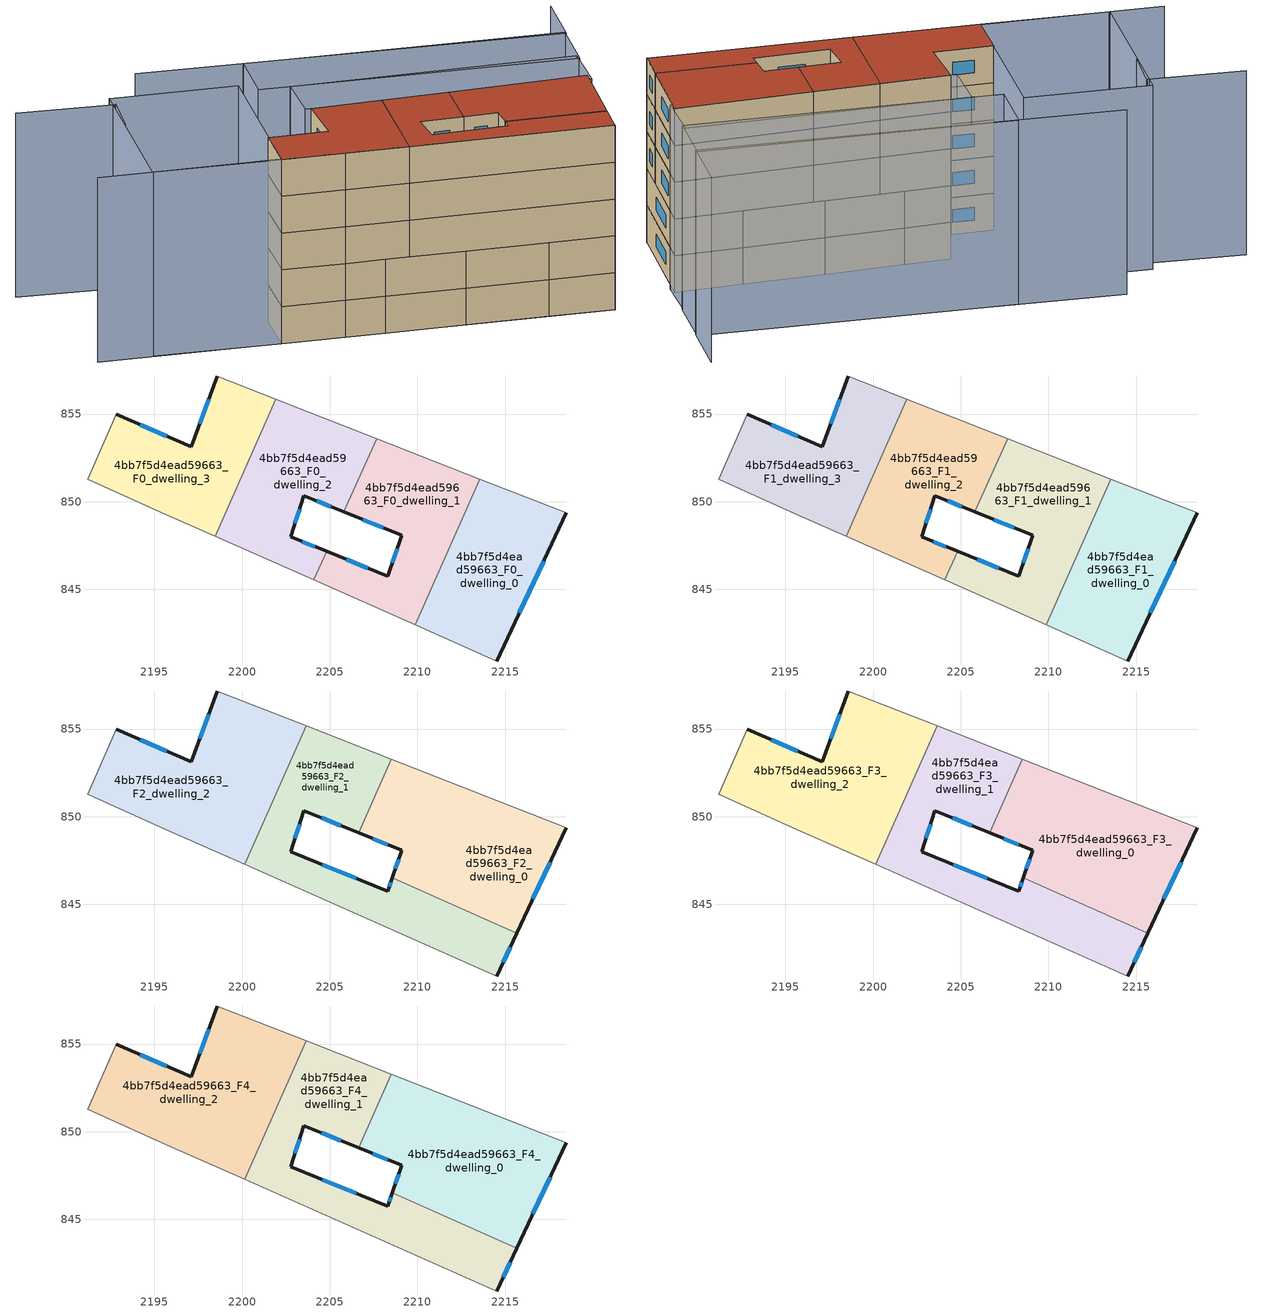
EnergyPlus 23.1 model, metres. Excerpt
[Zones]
4bb7f5d4ead59663_F0_dwelling_0
 floor ground (EU_floor_Construction): 2218.48,849.36 2214.52,840.92 2209.88,842.98 2213.56,851.29 z0
 wall outside (EU_wall_Construction): 2214.52,840.92 2218.48,849.36 z0:3
 wall to 4bb7f5d4ead59663_F0_dwelling_1 (EU_wall_Construction): 2213.56,851.29 2209.88,842.98 z0:3
 wall adiabatic (EU_wall_Construction): 2218.48,849.36 2213.56,851.29 / 2209.88,842.98 2214.52,840.92 z0:3
 window (EU_Window_Construction): 2215.81,843.66 2217.2,846.62 z0.98:2.02
4bb7f5d4ead59663_F0_dwelling_1
 floor ground (EU_floor_Construction): 2213.56,851.29 2209.88,842.98 2204.09,845.54 2204.81,847.17 2208.29,845.76 2209.11,848.08 2205.81,849.42 2207.66,853.61 z0
 wall outside (EU_wall_Construction): 2205.81,849.42 2209.11,848.08 2208.29,845.76 2204.81,847.17 z0:3
 wall to 4bb7f5d4ead59663_F0_dwelling_2 (EU_wall_Construction): 2204.81,847.17 2204.09,845.54 / 2207.66,853.61 2205.81,849.42 z0:3
 wall adiabatic (EU_wall_Construction): 2213.56,851.29 2207.66,853.61 / 2204.09,845.54 2209.88,842.98 z0:3
 window (EU_Window_Construction): 2207.16,846.22 2205.94,846.71 / 2208.85,847.33 2208.56,846.51 / 2206.88,848.98 2208.04,848.52 z0.98:2.02
4bb7f5d4ead59663_F0_dwelling_2
 floor ground (EU_floor_Construction): 2207.66,853.61 2205.81,849.42 2203.52,850.35 2202.76,848 2204.81,847.17 2204.09,845.54 2198.47,848.03 2201.93,855.86 z0
 wall outside (EU_wall_Construction): 2204.81,847.17 2202.76,848 2203.52,850.35 2205.81,849.42 z0:3
 wall adiabatic (EU_wall_Construction): 2198.47,848.03 2204.09,845.54 / 2207.66,853.61 2201.93,855.86 z0:3
 wall to 4bb7f5d4ead59663_F0_dwelling_3 (EU_wall_Construction): 2201.93,855.86 2198.47,848.03 z0:3
 window (EU_Window_Construction): 2203.01,848.76 2203.28,849.59 / 2204.15,847.44 2203.43,847.73 / 2204.27,850.05 2205.07,849.72 z0.98:2.02
4bb7f5d4ead59663_F0_dwelling_3
 floor ground (EU_floor_Construction): 2201.93,855.86 2198.47,848.03 2195.67,849.27 2191.2,851.29 2192.81,854.99 2197.09,853.13 2198.58,857.17 z0
 wall outside (EU_wall_Construction): 2198.58,857.17 2197.09,853.13 2192.81,854.99 z0:3
 wall adiabatic (EU_wall_Construction): 2201.93,855.86 2198.58,857.17 / 2192.81,854.99 2191.2,851.29 2195.67,849.27 2198.47,848.03 z0:3
 window (EU_Window_Construction): 2195.7,853.74 2194.2,854.39 / 2198.1,855.86 2197.58,854.44 z0.98:2.02
4bb7f5d4ead59663_F1_dwelling_0
 floor to 4bb7f5d4ead59663_F0_dwelling_0 (EU_floor_Construction): 2218.48,849.36 2214.52,840.92 2209.88,842.98 2213.56,851.29 z3
 wall outside (EU_wall_Construction): 2214.52,840.92 2218.48,849.36 z3:6
 wall to 4bb7f5d4ead59663_F1_dwelling_1 (EU_wall_Construction): 2213.56,851.29 2209.88,842.98 z3:6
 wall adiabatic (EU_wall_Construction): 2218.48,849.36 2213.56,851.29 / 2209.88,842.98 2214.52,840.92 z3:6
 window (EU_Window_Construction): 2215.81,843.66 2217.2,846.62 z3.98:5.02
4bb7f5d4ead59663_F1_dwelling_1
 floor to 4bb7f5d4ead59663_F0_dwelling_1 (EU_floor_Construction): 2213.56,851.29 2209.88,842.98 2204.09,845.54 2204.81,847.17 2208.29,845.76 2209.11,848.08 2205.81,849.42 2207.66,853.61 z3
 wall outside (EU_wall_Construction): 2205.81,849.42 2209.11,848.08 2208.29,845.76 2204.81,847.17 z3:6
 wall to 4bb7f5d4ead59663_F1_dwelling_2 (EU_wall_Construction): 2204.81,847.17 2204.09,845.54 / 2207.66,853.61 2205.81,849.42 z3:6
 wall adiabatic (EU_wall_Construction): 2213.56,851.29 2207.66,853.61 / 2204.09,845.54 2209.88,842.98 z3:6
 window (EU_Window_Construction): 2207.16,846.22 2205.94,846.71 / 2208.85,847.33 2208.56,846.51 / 2206.88,848.98 2208.04,848.52 z3.98:5.02
4bb7f5d4ead59663_F1_dwelling_2
 floor to 4bb7f5d4ead59663_F0_dwelling_2 (EU_floor_Construction): 2207.66,853.61 2205.81,849.42 2203.52,850.35 2202.76,848 2204.81,847.17 2204.09,845.54 2198.47,848.03 2201.93,855.86 z3
 wall outside (EU_wall_Construction): 2204.81,847.17 2202.76,848 2203.52,850.35 2205.81,849.42 z3:6
 wall adiabatic (EU_wall_Construction): 2198.47,848.03 2204.09,845.54 / 2207.66,853.61 2201.93,855.86 z3:6
 wall to 4bb7f5d4ead59663_F1_dwelling_3 (EU_wall_Construction): 2201.93,855.86 2198.47,848.03 z3:6
 window (EU_Window_Construction): 2203.01,848.76 2203.28,849.59 / 2204.15,847.44 2203.43,847.73 / 2204.27,850.05 2205.07,849.72 z3.98:5.02
4bb7f5d4ead59663_F1_dwelling_3
 floor to 4bb7f5d4ead59663_F0_dwelling_3 (EU_floor_Construction): 2201.93,855.86 2198.47,848.03 2195.67,849.27 2191.2,851.29 2192.81,854.99 2197.09,853.13 2198.58,857.17 z3
 wall outside (EU_wall_Construction): 2198.58,857.17 2197.09,853.13 2192.81,854.99 z3:6
 wall adiabatic (EU_wall_Construction): 2201.93,855.86 2198.58,857.17 / 2192.81,854.99 2191.2,851.29 2195.67,849.27 2198.47,848.03 z3:6
 window (EU_Window_Construction): 2195.7,853.74 2194.2,854.39 / 2198.1,855.86 2197.58,854.44 z3.98:5.02
4bb7f5d4ead59663_F2_dwelling_0
 floor to 4bb7f5d4ead59663_F1_dwelling_0 (EU_floor_Construction): 2218.48,849.36 2215.67,843.37 2210.97,845.45 2213.56,851.29 z6
 floor to 4bb7f5d4ead59663_F1_dwelling_1 (EU_floor_Construction): 2213.56,851.29 2210.97,845.45 2208.56,846.52 2209.11,848.08 2206.64,849.08 2208.5,853.28 z6
 wall outside (EU_wall_Construction): 2206.64,849.08 2209.11,848.08 2208.56,846.52 / 2215.67,843.37 2218.48,849.36 z6:9
 wall to 4bb7f5d4ead59663_F2_dwelling_1 (EU_wall_Construction): 2208.56,846.52 2215.67,843.37 / 2208.5,853.28 2206.64,849.08 z6:9
 wall adiabatic (EU_wall_Construction): 2218.48,849.36 2208.5,853.28 z6:9
 window (EU_Window_Construction): 2208.93,847.57 2208.74,847.02 / 2207.44,848.76 2208.31,848.41 / 2216.59,845.32 2217.57,847.41 z6.98:8.02
4bb7f5d4ead59663_F2_dwelling_1
 floor to 4bb7f5d4ead59663_F1_dwelling_1 (EU_floor_Construction): 2210.97,845.45 2209.88,842.98 2204.09,845.54 2204.81,847.17 2208.29,845.76 2208.56,846.52 z6; 2208.5,853.28 2206.64,849.08 2205.81,849.42 2207.66,853.61 z6
 floor to 4bb7f5d4ead59663_F1_dwelling_0 (EU_floor_Construction): 2215.67,843.37 2214.52,840.92 2209.88,842.98 2210.97,845.45 z6
 floor to 4bb7f5d4ead59663_F1_dwelling_2 (EU_floor_Construction): 2207.66,853.61 2205.81,849.42 2203.52,850.35 2202.76,848 2204.81,847.17 2204.09,845.54 2200.16,847.28 2203.65,855.18 z6
 wall outside (EU_wall_Construction): 2208.56,846.52 2208.29,845.76 2202.76,848 2203.52,850.35 2206.64,849.08 / 2214.52,840.92 2215.67,843.37 z6:9
 wall adiabatic (EU_wall_Construction): 2200.16,847.28 2214.52,840.92 / 2208.5,853.28 2203.66,855.18 z6:9
 wall to 4bb7f5d4ead59663_F2_dwelling_2 (EU_wall_Construction): 2203.66,855.18 2200.16,847.28 z6:9
 window (EU_Window_Construction): 2204.54,849.94 2205.63,849.5 / 2203.01,848.76 2203.28,849.59 / 2206.49,846.49 2204.56,847.27 / 2208.47,846.27 2208.38,846.01 / 2214.9,841.72 2215.3,842.57 z6.98:8.02
4bb7f5d4ead59663_F2_dwelling_2
 floor to 4bb7f5d4ead59663_F1_dwelling_2 (EU_floor_Construction): 2203.65,855.18 2200.16,847.28 2198.47,848.03 2201.93,855.86 z6
 floor to 4bb7f5d4ead59663_F1_dwelling_3 (EU_floor_Construction): 2201.93,855.86 2198.47,848.03 2195.67,849.27 2191.2,851.29 2192.81,854.99 2197.09,853.13 2198.58,857.17 z6
 wall outside (EU_wall_Construction): 2198.58,857.17 2197.09,853.13 2192.81,854.99 z6:9
 wall adiabatic (EU_wall_Construction): 2192.81,854.99 2191.2,851.29 2195.67,849.27 2200.16,847.28 / 2203.66,855.18 2198.58,857.17 z6:9
 window (EU_Window_Construction): 2195.7,853.74 2194.2,854.39 / 2198.1,855.86 2197.58,854.44 z6.98:8.02
4bb7f5d4ead59663_F3_dwelling_0
 floor to 4bb7f5d4ead59663_F2_dwelling_0 (EU_floor_Construction): 2218.48,849.36 2215.67,843.37 2208.56,846.52 2209.11,848.08 2206.64,849.08 2208.5,853.28 z9
 wall outside (EU_wall_Construction): 2206.64,849.08 2209.11,848.08 2208.56,846.52 / 2215.67,843.37 2218.48,849.36 z9:12
 wall to 4bb7f5d4ead59663_F3_dwelling_1 (EU_wall_Construction): 2208.56,846.52 2215.67,843.37 / 2208.5,853.28 2206.64,849.08 z9:12
 wall adiabatic (EU_wall_Construction): 2218.48,849.36 2208.5,853.28 z9:12
 window (EU_Window_Construction): 2208.93,847.57 2208.74,847.02 / 2207.44,848.76 2208.31,848.41 / 2216.59,845.32 2217.57,847.41 z9.98:11.02
4bb7f5d4ead59663_F3_dwelling_1
 floor to 4bb7f5d4ead59663_F2_dwelling_1 (EU_floor_Construction): 2208.5,853.28 2206.64,849.08 2203.52,850.35 2202.76,848 2208.29,845.76 2208.56,846.52 2215.67,843.37 2214.52,840.92 2200.16,847.28 2203.66,855.18 z9
 wall outside (EU_wall_Construction): 2208.56,846.52 2208.29,845.76 2202.76,848 2203.52,850.35 2206.64,849.08 / 2214.52,840.92 2215.67,843.37 z9:12
 wall adiabatic (EU_wall_Construction): 2200.16,847.28 2214.52,840.92 / 2208.5,853.28 2203.66,855.18 z9:12
 wall to 4bb7f5d4ead59663_F3_dwelling_2 (EU_wall_Construction): 2203.66,855.18 2200.16,847.28 z9:12
 window (EU_Window_Construction): 2204.54,849.94 2205.63,849.5 / 2203.01,848.76 2203.28,849.59 / 2206.49,846.49 2204.56,847.27 / 2208.47,846.27 2208.38,846.01 / 2214.9,841.72 2215.3,842.57 z9.98:11.02
4bb7f5d4ead59663_F3_dwelling_2
 floor to 4bb7f5d4ead59663_F2_dwelling_2 (EU_floor_Construction): 2203.66,855.18 2200.16,847.28 2195.67,849.27 2191.2,851.29 2192.81,854.99 2197.09,853.13 2198.58,857.17 z9
 wall outside (EU_wall_Construction): 2198.58,857.17 2197.09,853.13 2192.81,854.99 z9:12
 wall adiabatic (EU_wall_Construction): 2192.81,854.99 2191.2,851.29 2195.67,849.27 2200.16,847.28 / 2203.66,855.18 2198.58,857.17 z9:12
 window (EU_Window_Construction): 2195.7,853.74 2194.2,854.39 / 2198.1,855.86 2197.58,854.44 z9.98:11.02
4bb7f5d4ead59663_F4_dwelling_0
 floor to 4bb7f5d4ead59663_F3_dwelling_0 (EU_floor_Construction): 2218.48,849.36 2215.67,843.37 2208.56,846.52 2209.11,848.08 2206.64,849.08 2208.5,853.28 z12
 wall outside (EU_wall_Construction): 2206.64,849.08 2209.11,848.08 2208.56,846.52 / 2215.67,843.37 2218.48,849.36 z12:15
 wall to 4bb7f5d4ead59663_F4_dwelling_1 (EU_wall_Construction): 2208.56,846.52 2215.67,843.37 / 2208.5,853.28 2206.64,849.08 z12:15
 wall adiabatic (EU_wall_Construction): 2218.48,849.36 2208.5,853.28 z12:15
 window (EU_Window_Construction): 2208.93,847.57 2208.74,847.02 / 2207.44,848.76 2208.31,848.41 / 2216.59,845.32 2217.57,847.41 z12.98:14.02
 roof outside (EU_roof_Construction): 2215.67,843.37 2218.48,849.36 2208.5,853.28 2206.64,849.08 2209.11,848.08 2208.56,846.52 z15
4bb7f5d4ead59663_F4_dwelling_1
 floor to 4bb7f5d4ead59663_F3_dwelling_1 (EU_floor_Construction): 2208.5,853.28 2206.64,849.08 2203.52,850.35 2202.76,848 2208.29,845.76 2208.56,846.52 2215.67,843.37 2214.52,840.92 2200.16,847.28 2203.66,855.18 z12
 wall outside (EU_wall_Construction): 2208.56,846.52 2208.29,845.76 2202.76,848 2203.52,850.35 2206.64,849.08 / 2214.52,840.92 2215.67,843.37 z12:15
 wall adiabatic (EU_wall_Construction): 2200.16,847.28 2214.52,840.92 / 2208.5,853.28 2203.66,855.18 z12:15
 wall to 4bb7f5d4ead59663_F4_dwelling_2 (EU_wall_Construction): 2203.66,855.18 2200.16,847.28 z12:15
 window (EU_Window_Construction): 2204.54,849.94 2205.63,849.5 / 2203.01,848.76 2203.28,849.59 / 2206.49,846.49 2204.56,847.27 / 2208.47,846.27 2208.38,846.01 / 2214.9,841.72 2215.3,842.57 z12.98:14.02
 roof outside (EU_roof_Construction): 2214.52,840.92 2215.67,843.37 2208.56,846.52 2208.29,845.76 2202.76,848 2203.52,850.35 2206.64,849.08 2208.5,853.28 2203.66,855.18 2200.16,847.28 z15
4bb7f5d4ead59663_F4_dwelling_2
 floor to 4bb7f5d4ead59663_F3_dwelling_2 (EU_floor_Construction): 2203.66,855.18 2200.16,847.28 2195.67,849.27 2191.2,851.29 2192.81,854.99 2197.09,853.13 2198.58,857.17 z12
 wall outside (EU_wall_Construction): 2198.58,857.17 2197.09,853.13 2192.81,854.99 z12:15
 wall adiabatic (EU_wall_Construction): 2192.81,854.99 2191.2,851.29 2195.67,849.27 2200.16,847.28 / 2203.66,855.18 2198.58,857.17 z12:15
 window (EU_Window_Construction): 2195.7,853.74 2194.2,854.39 / 2198.1,855.86 2197.58,854.44 z12.98:14.02
 roof outside (EU_roof_Construction): 2200.16,847.28 2203.66,855.18 2198.58,857.17 2197.09,853.13 2192.81,854.99 2191.2,851.29 2195.67,849.27 z15
shading: 2178.4,857.06 2214.52,840.92 / 2224.05,860.89 2221.89,856.27 / 2221.89,856.27 2192.15,870.18 / 2187.67,866.78 2185.93,863.44 / 2187.48,866.75 2180.79,870.03 / 2199.83,861.29 2220.05,852.61 / 2220.05,852.61 2218.36,848.68 / 2218.36,848.68 2198.15,857.36 / 2198.15,857.36 2199.83,861.29 / 2191.2,851.29 2182.2,855.36 / 2182.2,855.36 2187.85,867.83 / 2187.85,867.83 2196.84,863.76 / 2196.84,863.76 2191.2,851.29 / 2199.61,866.69 2221.93,856.5 / 2221.93,856.5 2219.93,852.11 / 2219.93,852.11 2197.61,862.3 / 2197.61,862.3 2199.61,866.69 z0:15
[Building]
EU S2 Campaign: North Axis=0; Terrain=City; Solar Distribution=FullExterior
[Site:Location]
Bologna: Latitude=44.5; Longitude=11.25; Time Zone=1; Elevation=37
[SizingPeriod:WeatherFileDays]
AnnualSizingPeriod: Begin Month=1; Begin Day of Month=1; End Month=12; End Day of Month=31; Day of Week for Start Day=Monday; Use Weather File Daylight Saving Period=No; Use Weather File Rain and Snow Indicators=No
[MATERIAL]
EU_InternalMass_Material: Roughness=MediumRough; Thickness=0.1; Conductivity=1; Density=1800; Specific Heat=900; Thermal Absorptance=0.9; Solar Absorptance=0.7; Visible Absorptance=0.7
[MATERIAL:NOMASS] Roughness=MediumRough; Thermal Absorptance=0.9; Solar Absorptance=0.7; Visible Absorptance=0.7
Name | Thermal Resistance
EU_wall_NoMass | 0.905828
EU_roof_NoMass | 0.37593
EU_floor_NoMass | 0.67114
[WINDOWMATERIAL:SIMPLEGLAZINGSYSTEM]
EU_Window_SimpleGlazing: UFactor=4.52486; Solar Heat Gain Coefficient=0.85; Visible Transmittance=0.85
[CONSTRUCTION]
EU_wall_Construction: EU_wall_NoMass
EU_roof_Construction: EU_roof_NoMass
EU_floor_Construction: EU_floor_NoMass
EU_Window_Construction: EU_Window_SimpleGlazing
EU_InternalMass_Construction: EU_InternalMass_Material
[ZONE] Type=1; Multiplier=1; Ceiling Height=autocalculate; Floor Area=autocalculate; Part of Total Floor Area=Yes
Name | Volume
4bb7f5d4ead59663_F0_dwelling_0; 4bb7f5d4ead59663_F1_dwelling_0 | 143.087
4bb7f5d4ead59663_F2_dwelling_0; 4bb7f5d4ead59663_F3_dwelling_0; 4bb7f5d4ead59663_F4_dwelling_0 | 190.762
4bb7f5d4ead59663_F0_dwelling_1; 4bb7f5d4ead59663_F1_dwelling_1 | 143.065
4bb7f5d4ead59663_F2_dwelling_1; 4bb7f5d4ead59663_F3_dwelling_1; 4bb7f5d4ead59663_F4_dwelling_1 | 190.772
4bb7f5d4ead59663_F0_dwelling_2; 4bb7f5d4ead59663_F1_dwelling_2 | 143.09
4bb7f5d4ead59663_F2_dwelling_2; 4bb7f5d4ead59663_F3_dwelling_2; 4bb7f5d4ead59663_F4_dwelling_2 | 190.783
4bb7f5d4ead59663_F0_dwelling_3; 4bb7f5d4ead59663_F1_dwelling_3 | 143.078
[INTERNALMASS] Construction=EU_InternalMass_Construction
Name | Zone or ZoneList | Surface Area
4bb7f5d4ead59663_F0_dwelling_0_EU_InternalMass | 4bb7f5d4ead59663_F0_dwelling_0 | 47.6953
4bb7f5d4ead59663_F0_dwelling_1_EU_InternalMass | 4bb7f5d4ead59663_F0_dwelling_1 | 47.6882
4bb7f5d4ead59663_F0_dwelling_2_EU_InternalMass | 4bb7f5d4ead59663_F0_dwelling_2 | 47.6971
4bb7f5d4ead59663_F0_dwelling_3_EU_InternalMass | 4bb7f5d4ead59663_F0_dwelling_3 | 47.6924
4bb7f5d4ead59663_F1_dwelling_0_EU_InternalMass | 4bb7f5d4ead59663_F1_dwelling_0 | 47.6953
4bb7f5d4ead59663_F1_dwelling_1_EU_InternalMass | 4bb7f5d4ead59663_F1_dwelling_1 | 47.6882
4bb7f5d4ead59663_F1_dwelling_2_EU_InternalMass | 4bb7f5d4ead59663_F1_dwelling_2 | 47.6971
4bb7f5d4ead59663_F1_dwelling_3_EU_InternalMass | 4bb7f5d4ead59663_F1_dwelling_3 | 47.6924
4bb7f5d4ead59663_F2_dwelling_0_EU_InternalMass | 4bb7f5d4ead59663_F2_dwelling_0 | 63.5871
4bb7f5d4ead59663_F2_dwelling_1_EU_InternalMass | 4bb7f5d4ead59663_F2_dwelling_1 | 63.5916
4bb7f5d4ead59663_F2_dwelling_2_EU_InternalMass | 4bb7f5d4ead59663_F2_dwelling_2 | 63.5949
4bb7f5d4ead59663_F3_dwelling_0_EU_InternalMass | 4bb7f5d4ead59663_F3_dwelling_0 | 63.5871
4bb7f5d4ead59663_F3_dwelling_1_EU_InternalMass | 4bb7f5d4ead59663_F3_dwelling_1 | 63.5916
4bb7f5d4ead59663_F3_dwelling_2_EU_InternalMass | 4bb7f5d4ead59663_F3_dwelling_2 | 63.5949
4bb7f5d4ead59663_F4_dwelling_0_EU_InternalMass | 4bb7f5d4ead59663_F4_dwelling_0 | 63.5871
4bb7f5d4ead59663_F4_dwelling_1_EU_InternalMass | 4bb7f5d4ead59663_F4_dwelling_1 | 63.5916
4bb7f5d4ead59663_F4_dwelling_2_EU_InternalMass | 4bb7f5d4ead59663_F4_dwelling_2 | 63.5949
[OTHEREQUIPMENT] Fuel Type=Electricity; Design Level Calculation Method=Watts/Area; Power per Zone Floor Area=1; Fraction Latent=0; Fraction Radiant=0; Fraction Lost=0; Carbon Dioxide Generation Rate=0; EndUse Subcategory=EU_Step8_InternalGains
Name | Zone or ZoneList or Space or SpaceList | Schedule
EU_Step8_InternalGain_4bb7f5d4ead59663_F0_dwelling_0_f000 | 4bb7f5d4ead59663_F0_dwelling_0 | EU_Step8_GainSchedule_4bb7f5d4ead59663_F0_dwelling_0_f000
EU_Step8_InternalGain_4bb7f5d4ead59663_F0_dwelling_1_f000 | 4bb7f5d4ead59663_F0_dwelling_1 | EU_Step8_GainSchedule_4bb7f5d4ead59663_F0_dwelling_1_f000
EU_Step8_InternalGain_4bb7f5d4ead59663_F0_dwelling_2_f000 | 4bb7f5d4ead59663_F0_dwelling_2 | EU_Step8_GainSchedule_4bb7f5d4ead59663_F0_dwelling_2_f000
EU_Step8_InternalGain_4bb7f5d4ead59663_F0_dwelling_3_f000 | 4bb7f5d4ead59663_F0_dwelling_3 | EU_Step8_GainSchedule_4bb7f5d4ead59663_F0_dwelling_3_f000
EU_Step8_InternalGain_4bb7f5d4ead59663_F1_dwelling_0_f000 | 4bb7f5d4ead59663_F1_dwelling_0 | EU_Step8_GainSchedule_4bb7f5d4ead59663_F1_dwelling_0_f000
EU_Step8_InternalGain_4bb7f5d4ead59663_F1_dwelling_1_f000 | 4bb7f5d4ead59663_F1_dwelling_1 | EU_Step8_GainSchedule_4bb7f5d4ead59663_F1_dwelling_1_f000
EU_Step8_InternalGain_4bb7f5d4ead59663_F1_dwelling_2_f000 | 4bb7f5d4ead59663_F1_dwelling_2 | EU_Step8_GainSchedule_4bb7f5d4ead59663_F1_dwelling_2_f000
EU_Step8_InternalGain_4bb7f5d4ead59663_F1_dwelling_3_f000 | 4bb7f5d4ead59663_F1_dwelling_3 | EU_Step8_GainSchedule_4bb7f5d4ead59663_F1_dwelling_3_f000
EU_Step8_InternalGain_4bb7f5d4ead59663_F2_dwelling_0_f000 | 4bb7f5d4ead59663_F2_dwelling_0 | EU_Step8_GainSchedule_4bb7f5d4ead59663_F2_dwelling_0_f000
EU_Step8_InternalGain_4bb7f5d4ead59663_F2_dwelling_1_f000 | 4bb7f5d4ead59663_F2_dwelling_1 | EU_Step8_GainSchedule_4bb7f5d4ead59663_F2_dwelling_1_f000
EU_Step8_InternalGain_4bb7f5d4ead59663_F2_dwelling_2_f000 | 4bb7f5d4ead59663_F2_dwelling_2 | EU_Step8_GainSchedule_4bb7f5d4ead59663_F2_dwelling_2_f000
EU_Step8_InternalGain_4bb7f5d4ead59663_F3_dwelling_0_f000 | 4bb7f5d4ead59663_F3_dwelling_0 | EU_Step8_GainSchedule_4bb7f5d4ead59663_F3_dwelling_0_f000
EU_Step8_InternalGain_4bb7f5d4ead59663_F3_dwelling_1_f000 | 4bb7f5d4ead59663_F3_dwelling_1 | EU_Step8_GainSchedule_4bb7f5d4ead59663_F3_dwelling_1_f000
EU_Step8_InternalGain_4bb7f5d4ead59663_F3_dwelling_2_f000 | 4bb7f5d4ead59663_F3_dwelling_2 | EU_Step8_GainSchedule_4bb7f5d4ead59663_F3_dwelling_2_f000
EU_Step8_InternalGain_4bb7f5d4ead59663_F4_dwelling_0_f000 | 4bb7f5d4ead59663_F4_dwelling_0 | EU_Step8_GainSchedule_4bb7f5d4ead59663_F4_dwelling_0_f000
EU_Step8_InternalGain_4bb7f5d4ead59663_F4_dwelling_1_f000 | 4bb7f5d4ead59663_F4_dwelling_1 | EU_Step8_GainSchedule_4bb7f5d4ead59663_F4_dwelling_1_f000
EU_Step8_InternalGain_4bb7f5d4ead59663_F4_dwelling_2_f000 | 4bb7f5d4ead59663_F4_dwelling_2 | EU_Step8_GainSchedule_4bb7f5d4ead59663_F4_dwelling_2_f000
[ZONEVENTILATION:DESIGNFLOWRATE] Schedule=EU_AlwaysOn; Design Flow Rate Calculation Method=AirChanges/Hour; Air Changes per Hour=0.73129; Ventilation Type=Natural; Fan Pressure Rise=0; Fan Total Efficiency=1; Constant Term Coefficient=1; Temperature Term Coefficient=0; Velocity Term Coefficient=0; Velocity Squared Term Coefficient=0; Minimum Indoor Temperature=-100; Maximum Indoor Temperature=100; Delta Temperature=-100; Minimum Outdoor Temperature=-100; Maximum Outdoor Temperature=100; Maximum Wind Speed=40
Name | Zone or ZoneList or Space or SpaceList
EU_ConstantAir_4bb7f5d4ead59663_F0_dwelling_0 | 4bb7f5d4ead59663_F0_dwelling_0
EU_ConstantAir_4bb7f5d4ead59663_F0_dwelling_1 | 4bb7f5d4ead59663_F0_dwelling_1
EU_ConstantAir_4bb7f5d4ead59663_F0_dwelling_2 | 4bb7f5d4ead59663_F0_dwelling_2
EU_ConstantAir_4bb7f5d4ead59663_F0_dwelling_3 | 4bb7f5d4ead59663_F0_dwelling_3
EU_ConstantAir_4bb7f5d4ead59663_F1_dwelling_0 | 4bb7f5d4ead59663_F1_dwelling_0
EU_ConstantAir_4bb7f5d4ead59663_F1_dwelling_1 | 4bb7f5d4ead59663_F1_dwelling_1
EU_ConstantAir_4bb7f5d4ead59663_F1_dwelling_2 | 4bb7f5d4ead59663_F1_dwelling_2
EU_ConstantAir_4bb7f5d4ead59663_F1_dwelling_3 | 4bb7f5d4ead59663_F1_dwelling_3
EU_ConstantAir_4bb7f5d4ead59663_F2_dwelling_0 | 4bb7f5d4ead59663_F2_dwelling_0
EU_ConstantAir_4bb7f5d4ead59663_F2_dwelling_1 | 4bb7f5d4ead59663_F2_dwelling_1
EU_ConstantAir_4bb7f5d4ead59663_F2_dwelling_2 | 4bb7f5d4ead59663_F2_dwelling_2
EU_ConstantAir_4bb7f5d4ead59663_F3_dwelling_0 | 4bb7f5d4ead59663_F3_dwelling_0
EU_ConstantAir_4bb7f5d4ead59663_F3_dwelling_1 | 4bb7f5d4ead59663_F3_dwelling_1
EU_ConstantAir_4bb7f5d4ead59663_F3_dwelling_2 | 4bb7f5d4ead59663_F3_dwelling_2
EU_ConstantAir_4bb7f5d4ead59663_F4_dwelling_0 | 4bb7f5d4ead59663_F4_dwelling_0
EU_ConstantAir_4bb7f5d4ead59663_F4_dwelling_1 | 4bb7f5d4ead59663_F4_dwelling_1
EU_ConstantAir_4bb7f5d4ead59663_F4_dwelling_2 | 4bb7f5d4ead59663_F4_dwelling_2
[HVACTEMPLATE:THERMOSTAT] Constant Heating Setpoint=20; Constant Cooling Setpoint=50
EU_HeatOnly_4bb7f5d4ead59663_F0_dwelling_0; EU_HeatOnly_4bb7f5d4ead59663_F0_dwelling_1; EU_HeatOnly_4bb7f5d4ead59663_F0_dwelling_2; EU_HeatOnly_4bb7f5d4ead59663_F0_dwelling_3; EU_HeatOnly_4bb7f5d4ead59663_F1_dwelling_0; EU_HeatOnly_4bb7f5d4ead59663_F1_dwelling_1; EU_HeatOnly_4bb7f5d4ead59663_F1_dwelling_2; EU_HeatOnly_4bb7f5d4ead59663_F1_dwelling_3; EU_HeatOnly_4bb7f5d4ead59663_F2_dwelling_0; EU_HeatOnly_4bb7f5d4ead59663_F2_dwelling_1; EU_HeatOnly_4bb7f5d4ead59663_F2_dwelling_2; EU_HeatOnly_4bb7f5d4ead59663_F3_dwelling_0; EU_HeatOnly_4bb7f5d4ead59663_F3_dwelling_1; EU_HeatOnly_4bb7f5d4ead59663_F3_dwelling_2; EU_HeatOnly_4bb7f5d4ead59663_F4_dwelling_0; EU_HeatOnly_4bb7f5d4ead59663_F4_dwelling_1; EU_HeatOnly_4bb7f5d4ead59663_F4_dwelling_2
[HVACTEMPLATE:ZONE:IDEALLOADSAIRSYSTEM] System Availability Schedule=EU_AlwaysOn; Maximum Heating Supply Air Temperature=50; Minimum Cooling Supply Air Temperature=13; Maximum Heating Supply Air Humidity Ratio=0.0156; Minimum Cooling Supply Air Humidity Ratio=0.0077; Heating Limit=NoLimit; Cooling Limit=NoLimit; Heating Availability Schedule=EU_AlwaysOn; Cooling Availability Schedule=EU_CoolingOff; Dehumidification Control Type=ConstantSensibleHeatRatio; Cooling Sensible Heat Ratio=0.7; Dehumidification Setpoint=60; Humidification Control Type=None; Humidification Setpoint=30; Outdoor Air Method=None; Outdoor Air Flow Rate per Person=0.00944; Outdoor Air Flow Rate per Zone Floor Area=0; Outdoor Air Flow Rate per Zone=0; Demand Controlled Ventilation Type=None; Outdoor Air Economizer Type=NoEconomizer; Heat Recovery Type=None; Sensible Heat Recovery Effectiveness=0.7; Latent Heat Recovery Effectiveness=0.65
Name | Template Thermostat
4bb7f5d4ead59663_F0_dwelling_0 | EU_HeatOnly_4bb7f5d4ead59663_F0_dwelling_0
4bb7f5d4ead59663_F0_dwelling_1 | EU_HeatOnly_4bb7f5d4ead59663_F0_dwelling_1
4bb7f5d4ead59663_F0_dwelling_2 | EU_HeatOnly_4bb7f5d4ead59663_F0_dwelling_2
4bb7f5d4ead59663_F0_dwelling_3 | EU_HeatOnly_4bb7f5d4ead59663_F0_dwelling_3
4bb7f5d4ead59663_F1_dwelling_0 | EU_HeatOnly_4bb7f5d4ead59663_F1_dwelling_0
4bb7f5d4ead59663_F1_dwelling_1 | EU_HeatOnly_4bb7f5d4ead59663_F1_dwelling_1
4bb7f5d4ead59663_F1_dwelling_2 | EU_HeatOnly_4bb7f5d4ead59663_F1_dwelling_2
4bb7f5d4ead59663_F1_dwelling_3 | EU_HeatOnly_4bb7f5d4ead59663_F1_dwelling_3
4bb7f5d4ead59663_F2_dwelling_0 | EU_HeatOnly_4bb7f5d4ead59663_F2_dwelling_0
4bb7f5d4ead59663_F2_dwelling_1 | EU_HeatOnly_4bb7f5d4ead59663_F2_dwelling_1
4bb7f5d4ead59663_F2_dwelling_2 | EU_HeatOnly_4bb7f5d4ead59663_F2_dwelling_2
4bb7f5d4ead59663_F3_dwelling_0 | EU_HeatOnly_4bb7f5d4ead59663_F3_dwelling_0
4bb7f5d4ead59663_F3_dwelling_1 | EU_HeatOnly_4bb7f5d4ead59663_F3_dwelling_1
4bb7f5d4ead59663_F3_dwelling_2 | EU_HeatOnly_4bb7f5d4ead59663_F3_dwelling_2
4bb7f5d4ead59663_F4_dwelling_0 | EU_HeatOnly_4bb7f5d4ead59663_F4_dwelling_0
4bb7f5d4ead59663_F4_dwelling_1 | EU_HeatOnly_4bb7f5d4ead59663_F4_dwelling_1
4bb7f5d4ead59663_F4_dwelling_2 | EU_HeatOnly_4bb7f5d4ead59663_F4_dwelling_2
[SIZING:ZONE] Zone Cooling Design Supply Air Temperature Input Method=SupplyAirTemperature; Zone Cooling Design Supply Air Temperature=13; Zone Heating Design Supply Air Temperature Input Method=SupplyAirTemperature; Zone Heating Design Supply Air Temperature=50; Zone Cooling Design Supply Air Humidity Ratio=0.008; Zone Heating Design Supply Air Humidity Ratio=0.008; Cooling Design Air Flow Method=DesignDay; Cooling Design Air Flow Rate=0; Cooling Minimum Air Flow per Zone Floor Area=0.000762; Cooling Minimum Air Flow=0; Cooling Minimum Air Flow Fraction=0.2; Heating Design Air Flow Method=DesignDay; Heating Design Air Flow Rate=0; Heating Maximum Air Flow per Zone Floor Area=0.002032; Heating Maximum Air Flow=0.141576; Heating Maximum Air Flow Fraction=0.3; Account for Dedicated Outdoor Air System=No; Dedicated Outdoor Air System Control Strategy=NeutralSupplyAir; Dedicated Outdoor Air Low Setpoint Temperature for Design=autosize; Dedicated Outdoor Air High Setpoint Temperature for Design=autosize; Zone Load Sizing Method=Sensible Load Only No Latent Load; Zone Latent Cooling Design Supply Air Humidity Ratio Input Method=HumidityRatioDifference; Zone Cooling Design Supply Air Humidity Ratio Difference=0.005; Zone Latent Heating Design Supply Air Humidity Ratio Input Method=HumidityRatioDifference; Zone Humidification Design Supply Air Humidity Ratio Difference=0.005
4bb7f5d4ead59663_F0_dwelling_0; 4bb7f5d4ead59663_F0_dwelling_1; 4bb7f5d4ead59663_F0_dwelling_2; 4bb7f5d4ead59663_F0_dwelling_3; 4bb7f5d4ead59663_F1_dwelling_0; 4bb7f5d4ead59663_F1_dwelling_1; 4bb7f5d4ead59663_F1_dwelling_2; 4bb7f5d4ead59663_F1_dwelling_3; 4bb7f5d4ead59663_F2_dwelling_0; 4bb7f5d4ead59663_F2_dwelling_1; 4bb7f5d4ead59663_F2_dwelling_2; 4bb7f5d4ead59663_F3_dwelling_0; 4bb7f5d4ead59663_F3_dwelling_1; 4bb7f5d4ead59663_F3_dwelling_2; 4bb7f5d4ead59663_F4_dwelling_0; 4bb7f5d4ead59663_F4_dwelling_1; 4bb7f5d4ead59663_F4_dwelling_2
[SCHEDULE:CONSTANT]
Name | Hourly Value
EU_AlwaysOn | 1
EU_CoolingOff | 0
[SCHEDULE:FILE] Column Number=1; Rows to Skip at Top=0; Number of Hours of Data=8760; Column Separator=Comma; Interpolate to Timestep=No; Minutes per Item=60; Adjust Schedule for Daylight Savings=Yes
Name | File
EU_Step8_GainSchedule_4bb7f5d4ead59663_F0_dwelling_0_f000 | ../../schedules/4bb7f5d4ead59663/4bb7f5d4ead59663_F0_dwelling_0_f000_gain.csv
EU_Step8_GainSchedule_4bb7f5d4ead59663_F0_dwelling_1_f000 | ../../schedules/4bb7f5d4ead59663/4bb7f5d4ead59663_F0_dwelling_1_f000_gain.csv
EU_Step8_GainSchedule_4bb7f5d4ead59663_F0_dwelling_2_f000 | ../../schedules/4bb7f5d4ead59663/4bb7f5d4ead59663_F0_dwelling_2_f000_gain.csv
EU_Step8_GainSchedule_4bb7f5d4ead59663_F0_dwelling_3_f000 | ../../schedules/4bb7f5d4ead59663/4bb7f5d4ead59663_F0_dwelling_3_f000_gain.csv
EU_Step8_GainSchedule_4bb7f5d4ead59663_F1_dwelling_0_f000 | ../../schedules/4bb7f5d4ead59663/4bb7f5d4ead59663_F1_dwelling_0_f000_gain.csv
EU_Step8_GainSchedule_4bb7f5d4ead59663_F1_dwelling_1_f000 | ../../schedules/4bb7f5d4ead59663/4bb7f5d4ead59663_F1_dwelling_1_f000_gain.csv
EU_Step8_GainSchedule_4bb7f5d4ead59663_F1_dwelling_2_f000 | ../../schedules/4bb7f5d4ead59663/4bb7f5d4ead59663_F1_dwelling_2_f000_gain.csv
EU_Step8_GainSchedule_4bb7f5d4ead59663_F1_dwelling_3_f000 | ../../schedules/4bb7f5d4ead59663/4bb7f5d4ead59663_F1_dwelling_3_f000_gain.csv
EU_Step8_GainSchedule_4bb7f5d4ead59663_F2_dwelling_0_f000 | ../../schedules/4bb7f5d4ead59663/4bb7f5d4ead59663_F2_dwelling_0_f000_gain.csv
EU_Step8_GainSchedule_4bb7f5d4ead59663_F2_dwelling_1_f000 | ../../schedules/4bb7f5d4ead59663/4bb7f5d4ead59663_F2_dwelling_1_f000_gain.csv
EU_Step8_GainSchedule_4bb7f5d4ead59663_F2_dwelling_2_f000 | ../../schedules/4bb7f5d4ead59663/4bb7f5d4ead59663_F2_dwelling_2_f000_gain.csv
EU_Step8_GainSchedule_4bb7f5d4ead59663_F3_dwelling_0_f000 | ../../schedules/4bb7f5d4ead59663/4bb7f5d4ead59663_F3_dwelling_0_f000_gain.csv
EU_Step8_GainSchedule_4bb7f5d4ead59663_F3_dwelling_1_f000 | ../../schedules/4bb7f5d4ead59663/4bb7f5d4ead59663_F3_dwelling_1_f000_gain.csv
EU_Step8_GainSchedule_4bb7f5d4ead59663_F3_dwelling_2_f000 | ../../schedules/4bb7f5d4ead59663/4bb7f5d4ead59663_F3_dwelling_2_f000_gain.csv
EU_Step8_GainSchedule_4bb7f5d4ead59663_F4_dwelling_0_f000 | ../../schedules/4bb7f5d4ead59663/4bb7f5d4ead59663_F4_dwelling_0_f000_gain.csv
EU_Step8_GainSchedule_4bb7f5d4ead59663_F4_dwelling_1_f000 | ../../schedules/4bb7f5d4ead59663/4bb7f5d4ead59663_F4_dwelling_1_f000_gain.csv
EU_Step8_GainSchedule_4bb7f5d4ead59663_F4_dwelling_2_f000 | ../../schedules/4bb7f5d4ead59663/4bb7f5d4ead59663_F4_dwelling_2_f000_gain.csv
